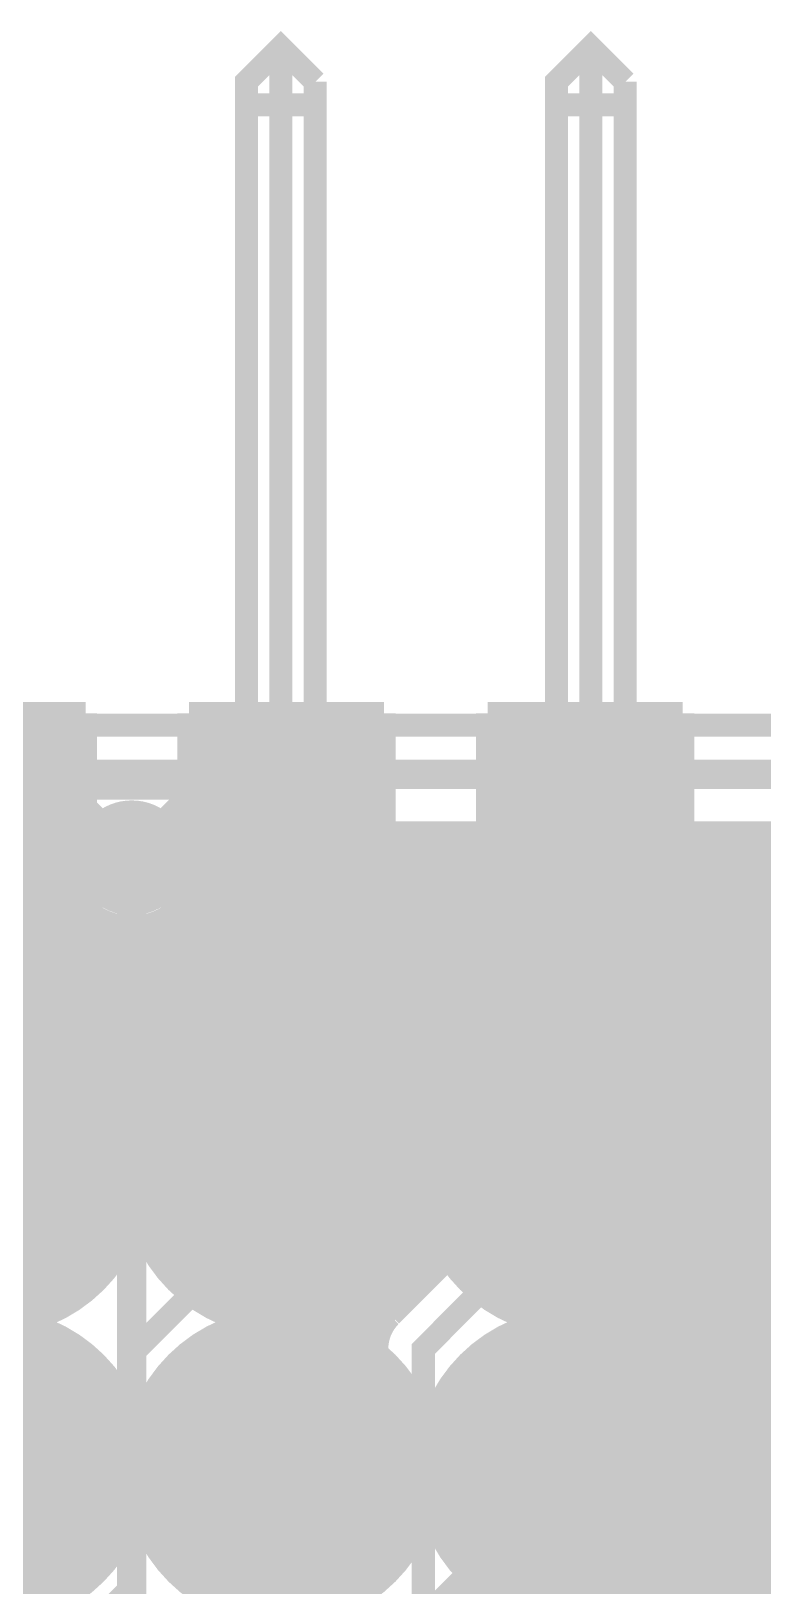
# Model space of a CAD drawing. Extents: x -4 to 136, y -50 to 40.
# Drawn here: x 109.99 to 116.37, y 26.94 to 40.47 of the extents above; entities that cross this region are included whole.
import ezdxf

# ---------------------------------------------------------------- set-up
doc = ezdxf.new("R2010")
doc.units = 0
doc.header["$MEASUREMENT"] = 0
doc.layers.get('0').update_dxf_attribs({"linetype": 'CONTINUOUS'})
for name, color, linetype in [('25-335-0_BOT', 7, 'CONTINUOUS'), ('25-335-0_DRD', 7, 'CONTINUOUS'), ('25-335-0_GND', 6, 'CONTINUOUS'), ('25-335-0_IN1', 4, 'CONTINUOUS'), ('25-335-0_SMB', 3, 'CONTINUOUS'), ('25-335-0_SMT', 5, 'CONTINUOUS'), ('25-335-0_SSB', 14, 'CONTINUOUS'), ('25-335-0_TOP', 12, 'CONTINUOUS'), ('THRUHOLE_TAP', 15, 'CONTINUOUS')]:
    doc.layers.add(name, color=color, linetype=linetype)

# ---------------------------------------------------------------- blocks, each defined once
blk = doc.blocks.new('OBLONG_13')
at = {"const_width": 1.5748}
blk.add_lwpolyline([(0, 0.2286), (0, -0.2286)], dxfattribs=at)
at = {"const_width": 0.7874}
for points in [[(-0.3937, 0.2286, 1), (0.3937, 0.2286, 1)], [(-0.3937, -0.2286, 1), (0.3937, -0.2286, 1)]]:
    blk.add_lwpolyline(points, format="xyb", close=True, dxfattribs=at)
blk = doc.blocks.new('ROUND_40')
at = {"const_width": 0.29972}
blk.add_lwpolyline([(-0.14986, 0, 1), (0.14986, 0, 1)], format="xyb", close=True, dxfattribs=at)
blk = doc.blocks.new('ROUND_49')
at = {"const_width": 1.397}
blk.add_lwpolyline([(-0.6985, 0, 1), (0.6985, 0, 1)], format="xyb", close=True, dxfattribs=at)
blk = doc.blocks.new('ROUND_62')
at = {"const_width": 0.50038}
blk.add_lwpolyline([(-0.25019, 0, 1), (0.25019, 0, 1)], format="xyb", close=True, dxfattribs=at)
blk = doc.blocks.new('ROUND_64')
at = {"const_width": 1.016}
blk.add_lwpolyline([(-0.508, 0, 1), (0.508, 0, 1)], format="xyb", close=True, dxfattribs=at)
blk = doc.blocks.new('ROUND_23')
at = {"const_width": 0.10033}
blk.add_lwpolyline([(-0.050164, 0, 1), (0.050164, 0, 1)], format="xyb", close=True, dxfattribs=at)
blk = doc.blocks.new('ROUND_65')
at = {"const_width": 0.54991}
blk.add_lwpolyline([(-0.274954, 0, 1), (0.274954, 0, 1)], format="xyb", close=True, dxfattribs=at)

msp = doc.modelspace()

# ---------------------------------------------------------------- linework, layer by layer
at = {"layer": '25-335-0_BOT'}
for points, const_width in [([(110.25378, 33.401), (100.076, 33.401)], 0.254), ([(109.9566, 33.401), (109.9566, 31.79826)], 0.254), ([(110.1852, 33.401), (110.1852, 31.70428)], 0.254), ([(135.509, 33.401), (111.48822, 33.401)], 0.254), ([(111.5568, 33.401), (111.5568, 31.65602)], 0.254), ([(111.7854, 33.401), (111.7854, 31.77286)], 0.254), ([(112.014, 33.401), (112.014, 31.83382)], 0.254), ([(112.2426, 33.401), (112.2426, 31.84398)], 0.254), ([(112.4712, 33.401), (112.4712, 31.80588)], 0.254), ([(112.6998, 33.401), (112.6998, 31.71698)], 0.254), ([(112.9284, 33.401), (112.9284, 31.55696)], 0.254), ([(113.157, 33.401), (113.157, 31.26994)], 0.254), ([(113.3856, 33.401), (113.3856, 29.58592)], 0.254), ([(113.6142, 33.401), (113.6142, 30.88894)], 0.254), ([(113.8428, 33.401), (113.8428, 31.4198)], 0.254), ([(114.0714, 33.401), (114.0714, 31.63824)], 0.254), ([(114.3, 33.401), (114.3, 31.7627)], 0.254), ([(114.5286, 33.401), (114.5286, 31.82874)], 0.254), ([(114.7572, 33.401), (114.7572, 31.84398)], 0.254), ([(114.9858, 33.401), (114.9858, 31.8135)], 0.254), ([(115.2144, 33.401), (115.2144, 31.72968)], 0.254), ([(115.443, 33.401), (115.443, 31.57982)], 0.254), ([(115.6716, 33.401), (115.6716, 31.31312)], 0.254), ([(115.9002, 33.401), (115.9002, 26.4922)], 0.254), ([(116.1288, 33.401), (116.1288, 26.6319)], 0.254), ([(116.3574, 33.401), (116.3574, 31.38678)], 0.254), ([(110.24108, 33.2486), (100.0887, 33.2486)], 0.254), ([(110.871, 33.274), (110.871, 26.67), (110.49, 26.289), (110.49, 19.177), (110.617, 19.05)], 0.254), ([(135.509, 33.2486), (111.50092, 33.2486)], 0.254), ([(110.29442, 33.02), (100.03536, 33.02)], 0.254), ([(135.509, 33.02), (111.44758, 33.02)], 0.254), ([(110.4138, 32.7914), (99.8728, 32.7914)], 0.254), ([(110.4138, 32.83966), (110.4138, 31.5341)], 0.254), ([(110.4138, 32.83966), (110.4138, 31.5341)], 0.254), ([(111.3282, 32.83966), (111.3282, 31.45028)], 0.254), ([(111.3282, 32.83966), (111.3282, 31.45028)], 0.254), ([(135.509, 32.7914), (111.3282, 32.7914)], 0.254), ([(110.4138, 32.5628), (100.11156, 32.5628)], 0.254), ([(135.509, 32.5628), (111.3282, 32.5628)], 0.254), ([(110.4138, 32.3342), (100.35794, 32.3342)], 0.254), ([(135.509, 32.3342), (111.3282, 32.3342)], 0.254), ([(110.4138, 32.1056), (100.4443, 32.1056)], 0.254), ([(135.509, 32.1056), (111.3282, 32.1056)], 0.254), ([(110.4138, 31.877), (100.43922, 31.877)], 0.254), ([(135.509, 31.877), (111.3282, 31.877)], 0.254), ([(110.4138, 31.6484), (110.2741, 31.6484)], 0.254), ([(111.54664, 31.6484), (111.3282, 31.6484)], 0.254), ([(114.08664, 31.6484), (112.8141, 31.6484)], 0.254), ([(116.62664, 31.6484), (115.3541, 31.6484)], 0.254), ([(113.8428, 31.4198), (113.05794, 31.4198)], 0.254), ([(116.3828, 31.4198), (115.59794, 31.4198)], 0.254), ([(113.7031, 31.1912), (113.19764, 31.1912)], 0.254), ([(116.2431, 31.1912), (115.73764, 31.1912)], 0.254), ([(113.6269, 30.9626), (113.2713, 30.9626)], 0.254), ([(116.1669, 30.9626), (115.8113, 30.9626)], 0.254), ([(113.6015, 30.734), (113.2967, 30.734)], 0.254), ([(113.2967, 30.72892), (113.2967, 30.27172)], 0.254), ([(113.6015, 30.72892), (113.6015, 30.27172)], 0.254), ([(116.1415, 30.734), (115.8367, 30.734)], 0.254), ([(115.8367, 30.72892), (115.8367, 30.27172)], 0.254), ([(116.1415, 30.72892), (116.1415, 30.27172)], 0.254), ([(114.7191, 30.50032), (114.7191, 30.099), (114.5032, 30.099), (113.411, 28.99918), (113.411, 26.035), (113.792, 25.654), (113.792, 20.955), (113.157, 20.32)], 0.2032), ([(113.6015, 30.5054), (113.2967, 30.5054)], 0.254), ([(116.1415, 30.5054), (115.8367, 30.5054)], 0.254), ([(113.6015, 30.2768), (113.2967, 30.2768)], 0.254), ([(116.1415, 30.2768), (115.8367, 30.2768)], 0.254), ([(113.6142, 30.10916), (113.6142, 29.81706)], 0.254), ([(113.62436, 30.0482), (113.27384, 30.0482)], 0.254), ([(116.16436, 30.0482), (115.81384, 30.0482)], 0.254), ([(113.67262, 29.87548), (113.10874, 29.30906)], 0.254), ([(113.61674, 29.8196), (113.20272, 29.8196)], 0.254), ([(116.23802, 29.8196), (115.74272, 29.8196)], 0.254), ([(113.157, 29.72816), (113.157, 29.35732)], 0.254), ([(115.6716, 29.68498), (115.6716, 28.77312)], 0.254), ([(113.38814, 29.591), (113.06556, 29.591)], 0.254), ([(116.37264, 29.591), (115.60556, 29.591)], 0.254), ([(116.3574, 29.61132), (116.3574, 28.84678)], 0.254), ([(112.9284, 29.44114), (112.9284, 29.01696)], 0.254), ([(115.443, 29.41828), (115.443, 29.03982)], 0.254), ([(112.6998, 29.28112), (112.6998, 29.17698)], 0.254), ([(113.16208, 29.3624), (112.82934, 29.3624)], 0.254), ([(115.2144, 29.26842), (115.2144, 29.18968)], 0.254), ([(116.60886, 29.3624), (115.36934, 29.3624)], 0.254), ([(112.99952, 29.1338), (112.776, 29.1338)], 0.254), ([(116.66474, 29.1338), (115.316, 29.1338)], 0.254), ([(112.9792, 28.99918), (112.9792, 28.9687)], 0.254), ([(116.40312, 28.9052), (115.57762, 28.9052)], 0.254), ([(116.25326, 28.6766), (115.72494, 28.6766)], 0.254), ([(116.17198, 28.448), (115.80622, 28.448)], 0.254), ([(116.1415, 28.2194), (115.8367, 28.2194)], 0.254), ([(115.8367, 28.18892), (115.8367, 27.73172)], 0.254), ([(116.1415, 28.18892), (116.1415, 27.73172)], 0.254), ([(112.395, 25.908), (112.1791, 26.1239), (112.1791, 27.96032)], 0.2032), ([(116.1415, 27.9908), (115.8367, 27.9908)], 0.254), ([(116.1415, 27.7622), (115.8367, 27.7622)], 0.254), ([(116.15928, 27.5336), (115.81892, 27.5336)], 0.254), ([(116.22532, 27.305), (115.75288, 27.305)], 0.254), ([(115.6716, 27.14498), (115.6716, 25.39492)], 0.254), ([(113.8428, 27.0383), (113.8428, 26.2128)], 0.254), ([(113.8428, 27.0383), (113.8428, 26.2128), (114.09172, 25.96388)], 0.254), ([(116.35486, 27.0764), (115.62588, 27.0764)], 0.254), ([(116.3574, 27.07132), (116.3574, 26.66492)], 0.254), ([(114.0333, 26.8478), (113.8428, 26.8478)], 0.254), ([(114.0714, 26.81986), (114.0714, 25.9842)], 0.254), ([(116.5733, 26.8478), (115.4049, 26.8478)], 0.254), ([(115.443, 26.87828), (115.443, 25.34158)], 0.254)]:
    msp.add_lwpolyline(points, dxfattribs=dict(at, const_width=const_width))
at = {"layer": '25-335-0_BOT', "const_width": 0.254}
for points in [[(110.25378, 33.401, 0.0507758), (110.24085, 33.274)], [(110.25378, 33.401, 0.0507758), (110.24085, 33.274)], [(111.50092, 33.274, 0.0507753), (111.48799, 33.40095)], [(111.50092, 33.274, 0.0507753), (111.48799, 33.40095)], [(110.24108, 33.274, 0.1922579), (110.41431, 32.84014)], [(110.24108, 33.274, 0.1922579), (110.41431, 32.84014)], [(111.3282, 32.83966, 0.1922583), (111.50162, 33.274)], [(111.3282, 32.83966, 0.1922583), (111.50162, 33.274)], [(110.4138, 31.5341, 0.1939038), (109.6391, 31.84627)], [(112.1791, 31.84652, 0.220368), (111.32661, 31.45162)], [(113.2967, 30.72892, 0.4142136), (112.1791, 31.84652)], [(114.7191, 31.84652, 0.4142136), (113.6015, 30.72892)], [(115.8367, 30.72892, 0.4142136), (114.7191, 31.84652)], [(117.2591, 31.84652, 0.4142136), (116.1415, 30.72892)], [(112.5855, 29.23032, 0.3089882), (113.2967, 30.27172)], [(113.6015, 30.27172, 0.0907375), (113.67391, 29.87597)], [(115.1255, 29.23032, 0.3089882), (115.8367, 30.27172)], [(116.1415, 30.27172, 0.3089883), (116.8527, 29.23032)], [(113.10366, 29.30398, 0.1978342), (112.97815, 28.99918)], [(113.10366, 29.30398, 0.1978342), (112.97815, 28.99918)], [(112.9792, 28.9687, 0.106953), (112.58526, 29.22971)], [(115.8367, 28.18892, 0.3089883), (115.1255, 29.23032)], [(116.8527, 29.23032, 0.3089882), (116.1415, 28.18892)], [(114.7191, 26.61412, 0.4142136), (115.8367, 27.73172)], [(116.1415, 27.73172, 0.4142136), (117.2591, 26.61412)], [(113.8428, 27.0383, 0.2292385), (114.7191, 26.61425)]]:
    msp.add_lwpolyline(points, format="xyb", dxfattribs=at)
at = {"layer": '25-335-0_DRD', "const_width": 0.254}
for points in [[(-4.0005, 34.00044), (-4.0005, -4.0005), (135.99922, -4.0005), (135.99922, 34.00044), (-4.0005, 34.00044)], [(110.236, 33.909), (110.236, 32.639)], [(111.506, 33.909), (110.236, 33.909)], [(111.506, 33.909), (110.236, 32.639)], [(111.506, 32.639), (110.236, 33.909)], [(110.236, 33.909), (110.236, 32.639)], [(111.506, 33.909), (110.236, 33.909)], [(111.506, 33.909), (110.236, 32.639)], [(111.506, 32.639), (110.236, 33.909)], [(111.506, 32.639), (111.506, 33.909)], [(111.506, 32.639), (111.506, 33.909)], [(110.236, 32.639), (111.506, 32.639)], [(110.236, 32.639), (111.506, 32.639)], [(110.2741, 30.50032), (109.6391, 31.13532)], [(112.1791, 31.13532), (111.5441, 30.50032)], [(112.8141, 30.50032), (112.1791, 31.13532)], [(114.7191, 31.13532), (114.0841, 30.50032)], [(115.3541, 30.50032), (114.7191, 31.13532)], [(109.6391, 29.86532), (110.2741, 30.50032)], [(111.5441, 30.50032), (112.1791, 29.86532)], [(112.1791, 29.86532), (112.8141, 30.50032)], [(114.0841, 30.50032), (114.7191, 29.86532)], [(114.7191, 29.86532), (115.3541, 30.50032)], [(110.2741, 27.96032), (109.6391, 28.59532)], [(112.1791, 28.59532), (111.5441, 27.96032)], [(112.8141, 27.96032), (112.1791, 28.59532)], [(114.7191, 28.59532), (114.0841, 27.96032)], [(115.3541, 27.96032), (114.7191, 28.59532)], [(109.6391, 27.32532), (110.2741, 27.96032)], [(111.5441, 27.96032), (112.1791, 27.32532)], [(112.1791, 27.32532), (112.8141, 27.96032)], [(114.0841, 27.96032), (114.7191, 27.32532)], [(114.7191, 27.32532), (115.3541, 27.96032)]]:
    msp.add_lwpolyline(points, dxfattribs=at)
at = {"layer": '25-335-0_GND', "const_width": 0.254}
msp.add_lwpolyline([(-4.0005, 34.00044), (-4.0005, -4.0005), (135.99922, -4.0005), (135.99922, 34.00044), (-4.0005, 34.00044)], dxfattribs=at)
at = {"layer": '25-335-0_IN1'}
for points, const_width in [([(110.25378, 33.401), (100.05822, 33.401)], 0.254), ([(109.9566, 33.401), (109.9566, 31.80842)], 0.254), ([(110.1852, 33.401), (110.1852, 31.72968)], 0.254), ([(135.509, 33.401), (111.48822, 33.401)], 0.254), ([(111.5568, 33.401), (111.5568, 31.69158)], 0.254), ([(111.7854, 33.401), (111.7854, 31.78556)], 0.254), ([(112.014, 33.401), (112.014, 31.83382)], 0.254), ([(112.2426, 33.401), (112.2426, 31.84398)], 0.254), ([(112.4712, 33.401), (112.4712, 31.8135)], 0.254), ([(112.6998, 33.401), (112.6998, 31.73984)], 0.254), ([(112.9284, 33.401), (112.9284, 31.61792)], 0.254), ([(113.157, 33.401), (113.157, 31.42488)], 0.254), ([(113.3856, 33.401), (113.3856, 31.09722)], 0.254), ([(113.6142, 33.401), (113.6142, 31.2674)], 0.254), ([(113.8428, 33.401), (113.8428, 31.5214)], 0.254), ([(114.0714, 33.401), (114.0714, 31.67888)], 0.254), ([(114.3, 33.401), (114.3, 31.77794)], 0.254), ([(114.5286, 33.401), (114.5286, 31.83128)], 0.254), ([(114.7572, 33.401), (114.7572, 31.84398)], 0.254), ([(114.9858, 33.401), (114.9858, 31.81858)], 0.254), ([(115.2144, 33.401), (115.2144, 31.75)], 0.254), ([(115.443, 33.401), (115.443, 31.6357)], 0.254), ([(115.6716, 33.401), (115.6716, 31.45028)], 0.254), ([(115.9002, 33.401), (115.9002, 31.14548)], 0.254), ([(116.1288, 33.401), (116.1288, 31.2293)], 0.254), ([(116.3574, 33.401), (116.3574, 31.49854)], 0.254), ([(110.24108, 33.2486), (100.07092, 33.2486)], 0.254), ([(135.509, 33.2486), (111.50092, 33.2486)], 0.254), ([(110.29442, 33.02), (104.0892, 33.02)], 0.254), ([(135.509, 33.02), (111.44758, 33.02)], 0.254), ([(110.4646, 32.7914), (104.3432, 32.7914)], 0.254), ([(110.4138, 32.83966), (110.4138, 31.60014)], 0.254), ([(135.509, 32.7914), (111.27486, 32.7914)], 0.254), ([(111.3282, 32.83966), (111.3282, 31.54172)], 0.254), ([(110.6424, 32.68726), (110.6424, 31.39694)], 0.254), ([(110.871, 32.64408), (110.871, 31.04388)], 0.254), ([(111.0996, 32.68726), (111.0996, 31.30296)], 0.254), ([(135.509, 32.5628), (104.5718, 32.5628)], 0.254), ([(135.509, 32.3342), (104.8004, 32.3342)], 0.254), ([(135.509, 32.1056), (104.96804, 32.1056)], 0.254), ([(135.509, 31.877), (104.9909, 31.877)], 0.254), ([(111.47806, 31.6484), (110.34014, 31.6484)], 0.254), ([(114.01806, 31.6484), (112.88014, 31.6484)], 0.254), ([(116.55806, 31.6484), (115.42014, 31.6484)], 0.254), ([(111.19612, 31.4198), (110.62208, 31.4198)], 0.254), ([(113.73612, 31.4198), (113.16208, 31.4198)], 0.254), ([(116.27612, 31.4198), (115.70208, 31.4198)], 0.254), ([(111.0234, 31.1912), (110.7948, 31.1912)], 0.254), ([(113.5634, 31.1912), (113.3348, 31.1912)], 0.254), ([(116.1034, 31.1912), (115.8748, 31.1912)], 0.254), ([(102.997, 23.241), (107.315, 23.241), (110.744, 26.67), (111.633, 26.67), (111.76, 26.543), (113.30178, 26.543), (114.7191, 27.96032)], 0.2032), ([(116.08308, 27.305), (115.89512, 27.305)], 0.254), ([(115.9002, 27.31262), (115.9002, 26.4922)], 0.254), ([(116.1288, 27.2288), (116.1288, 26.6319)], 0.254), ([(115.6716, 27.00782), (115.6716, 25.39492)], 0.254), ([(116.2431, 27.0764), (115.7351, 27.0764)], 0.254), ([(116.3574, 26.95956), (116.3574, 26.66492)], 0.254), ([(115.443, 26.8224), (115.443, 25.34158)], 0.254), ([(116.49964, 26.8478), (115.47856, 26.8478)], 0.254)]:
    msp.add_lwpolyline(points, dxfattribs=dict(at, const_width=const_width))
at = {"layer": '25-335-0_IN1', "const_width": 0.254}
for points in [[(110.25378, 33.401, 0.0507758), (110.24085, 33.274)], [(110.25378, 33.401, 0.0507758), (110.24085, 33.274)], [(111.50092, 33.274, 0.0507753), (111.48799, 33.40095)], [(111.50092, 33.274, 0.0507753), (111.48799, 33.40095)], [(110.24108, 33.274, 0.4142136), (110.871, 32.64408)], [(110.24108, 33.274, 0.4142136), (110.871, 32.64408)], [(110.871, 32.64408, 0.4142136), (111.50092, 33.274)], [(110.871, 32.64408, 0.4142136), (111.50092, 33.274)], [(110.9091, 30.94482, 0.318708), (109.6391, 31.84652)], [(112.1791, 31.84652, 0.3187084), (110.9091, 30.94482)], [(113.4491, 30.94482, 0.318708), (112.1791, 31.84652)], [(114.7191, 31.84652, 0.3187084), (113.4491, 30.94482)], [(115.9891, 30.94482, 0.318708), (114.7191, 31.84652)], [(117.2591, 31.84652, 0.3187084), (115.9891, 30.94482)], [(114.7191, 26.61412, 0.3182174), (115.9891, 27.51328)], [(115.9891, 27.51328, 0.3182175), (117.2591, 26.61412)]]:
    msp.add_lwpolyline(points, format="xyb", dxfattribs=at)
at = {"layer": '25-335-0_SSB', "const_width": 0.20066}
for points in [[(111.86922, 34.5313), (111.86922, 40.0304), (112.16894, 40.33012), (112.46866, 40.0304)], [(112.16894, 34.4297), (112.16894, 40.33012)], [(114.56924, 34.5313), (114.56924, 40.0304), (114.86896, 40.33012), (115.16868, 40.0304)], [(114.86896, 34.4297), (114.86896, 40.33012)], [(112.46866, 40.0304), (112.46866, 34.5313)], [(115.16868, 40.0304), (115.16868, 34.5313)], [(112.46866, 39.82974), (111.86922, 39.82974)], [(115.16868, 39.82974), (114.56924, 39.82974)], [(95.66656, 34.4297), (133.79196, 34.4297), (133.79196, 32.131), (95.66656, 32.131), (95.66656, 34.4297)], [(110.46968, 34.5313), (108.76788, 34.5313)], [(110.46968, 34.5313), (110.46968, 32.0294), (108.76788, 32.0294)], [(110.01502, 34.5313), (110.01502, 32.0294)], [(110.19536, 34.5313), (110.19536, 32.0294)], [(110.3757, 34.5313), (110.3757, 32.0294)], [(113.0681, 34.5313), (111.36884, 34.5313)], [(113.0681, 34.5313), (113.0681, 32.0294), (111.36884, 32.0294)], [(111.36884, 34.5313), (111.36884, 32.0294)], [(111.53648, 34.5313), (111.53648, 32.0294)], [(111.71682, 34.5313), (111.71682, 32.0294)], [(111.89716, 34.5313), (111.89716, 32.0294)], [(112.0775, 34.5313), (112.0775, 32.0294)], [(112.2553, 34.5313), (112.2553, 32.0294)], [(112.43564, 34.5313), (112.43564, 32.0294)], [(112.61598, 34.5313), (112.61598, 32.0294)], [(112.79632, 34.5313), (112.79632, 32.0294)], [(112.97666, 34.5313), (112.97666, 32.0294)], [(115.66906, 34.5313), (113.9698, 34.5313)], [(115.66906, 34.5313), (115.66906, 32.0294), (113.9698, 32.0294)], [(113.9698, 34.5313), (113.9698, 32.0294)], [(114.13744, 34.5313), (114.13744, 32.0294)], [(114.31778, 34.5313), (114.31778, 32.0294)], [(114.49558, 34.5313), (114.49558, 32.0294)], [(114.67592, 34.5313), (114.67592, 32.0294)], [(114.85626, 34.5313), (114.85626, 32.0294)], [(115.0366, 34.5313), (115.0366, 32.0294)], [(115.21694, 34.5313), (115.21694, 32.0294)], [(115.39474, 34.5313), (115.39474, 32.0294)], [(115.57508, 34.5313), (115.57508, 32.0294)], [(110.46968, 34.35604), (108.76788, 34.35604)], [(113.0681, 34.35604), (111.36884, 34.35604)], [(115.66906, 34.35604), (113.9698, 34.35604)], [(110.46968, 34.1757), (108.76788, 34.1757)], [(113.0681, 34.1757), (111.36884, 34.1757)], [(115.66906, 34.1757), (113.9698, 34.1757)], [(110.46968, 33.99536), (108.76788, 33.99536)], [(113.0681, 33.99536), (111.36884, 33.99536)], [(115.66906, 33.99536), (113.9698, 33.99536)], [(110.46968, 33.81756), (108.76788, 33.81756)], [(113.0681, 33.81756), (111.36884, 33.81756)], [(115.66906, 33.81756), (113.9698, 33.81756)], [(110.46968, 33.63722), (108.76788, 33.63722)], [(113.0681, 33.63722), (111.36884, 33.63722)], [(115.66906, 33.63722), (113.9698, 33.63722)], [(110.46968, 33.45688), (108.76788, 33.45688)], [(113.0681, 33.45688), (111.36884, 33.45688)], [(115.66906, 33.45688), (113.9698, 33.45688)], [(110.46968, 33.27654), (108.76788, 33.27654)], [(113.0681, 33.27654), (111.36884, 33.27654)], [(115.66906, 33.27654), (113.9698, 33.27654)], [(110.46968, 33.0962), (108.76788, 33.0962)], [(113.0681, 33.0962), (111.36884, 33.0962)], [(115.66906, 33.0962), (113.9698, 33.0962)], [(110.46968, 32.9184), (108.76788, 32.9184)], [(113.0681, 32.9184), (111.36884, 32.9184)], [(115.66906, 32.9184), (113.9698, 32.9184)], [(110.46968, 32.73806), (108.76788, 32.73806)], [(113.0681, 32.73806), (111.36884, 32.73806)], [(115.66906, 32.73806), (113.9698, 32.73806)], [(110.46968, 32.55772), (108.76788, 32.55772)], [(113.0681, 32.55772), (111.36884, 32.55772)], [(115.66906, 32.55772), (113.9698, 32.55772)], [(110.46968, 32.37738), (108.76788, 32.37738)], [(113.0681, 32.37738), (111.36884, 32.37738)], [(115.66906, 32.37738), (113.9698, 32.37738)], [(110.46968, 32.19958), (108.76788, 32.19958)], [(113.0681, 32.19958), (111.36884, 32.19958)], [(115.66906, 32.19958), (113.9698, 32.19958)], [(112.16894, 32.0294), (112.16894, 27.72918), (111.86922, 27.72918), (111.86922, 32.0294)], [(112.16894, 27.72918), (112.46866, 27.72918), (112.46866, 32.0294)], [(114.86896, 32.0294), (114.86896, 27.72918), (114.56924, 27.72918), (114.56924, 32.0294)], [(114.86896, 27.72918), (115.16868, 27.72918), (115.16868, 32.0294)]]:
    msp.add_lwpolyline(points, dxfattribs=at)
at = {"layer": '25-335-0_TOP'}
for points, const_width in [([(99.441, 33.274), (110.744, 33.274)], 0.635), ([(132.4991, 27.96032), (133.24332, 27.96032), (133.985, 28.702), (133.985, 31.75), (132.461, 33.274), (110.871, 33.274)], 0.635), ([(110.871, 33.274), (132.461, 33.274), (133.985, 31.75), (133.985, 28.702), (133.24332, 27.96032), (132.4991, 27.96032)], 0.635), ([(132.4991, 30.50032), (132.4991, 30.6959), (131.318, 31.877), (101.092, 31.877), (100.711, 31.496), (100.711, 26.924), (99.822, 26.035), (95.885, 26.035), (94.9198, 27.0002), (85.725, 27.0002)], 0.2032), ([(112.1791, 30.50032), (112.1791, 30.226), (112.141, 30.226), (110.871, 28.956), (110.871, 26.924), (110.49, 26.543), (100.965, 26.543), (99.949, 25.527), (89.789, 25.527), (89.027, 24.765), (83.058, 24.765), (82.677, 24.384)], 0.2032), ([(111.379, 26.035), (111.887, 26.543), (115.443, 26.543), (115.951, 27.051), (115.951, 29.12872), (117.2591, 30.43682), (117.2591, 30.50032)], 0.2032)]:
    msp.add_lwpolyline(points, dxfattribs=dict(at, const_width=const_width))

# ---------------------------------------------------------------- block references
at = {"layer": '25-335-0_BOT'}
for name, p in [('ROUND_40', (110.871, 33.274)), ('OBLONG_13', (109.6391, 30.50032)), ('OBLONG_13', (112.1791, 30.50032)), ('OBLONG_13', (114.7191, 30.50032)), ('OBLONG_13', (109.6391, 27.96032)), ('OBLONG_13', (112.1791, 27.96032)), ('OBLONG_13', (114.7191, 27.96032))]:
    msp.add_blockref(name, p, dxfattribs=at)
at = {"layer": '25-335-0_GND'}
for name, p in [('ROUND_62', (110.871, 33.274)), ('ROUND_49', (109.6391, 30.50032)), ('ROUND_49', (112.1791, 30.50032)), ('ROUND_49', (114.7191, 30.50032)), ('ROUND_49', (117.2591, 30.50032)), ('ROUND_49', (109.6391, 27.96032)), ('ROUND_49', (112.1791, 27.96032)), ('ROUND_49', (114.7191, 27.96032)), ('ROUND_49', (117.2591, 27.96032))]:
    msp.add_blockref(name, p, dxfattribs=at)
at = {"layer": '25-335-0_IN1'}
for name, p in [('ROUND_40', (110.871, 33.274)), ('ROUND_64', (109.6391, 30.50032)), ('ROUND_64', (112.1791, 30.50032)), ('ROUND_64', (114.7191, 30.50032)), ('ROUND_64', (117.2591, 30.50032)), ('ROUND_64', (109.6391, 27.96032)), ('ROUND_64', (112.1791, 27.96032)), ('ROUND_64', (114.7191, 27.96032)), ('ROUND_64', (117.2591, 27.96032))]:
    msp.add_blockref(name, p, dxfattribs=at)
at = {"layer": '25-335-0_SMB'}
for p in [(109.6391, 30.50032), (112.1791, 30.50032), (114.7191, 30.50032), (109.6391, 27.96032), (112.1791, 27.96032), (114.7191, 27.96032)]:
    msp.add_blockref('OBLONG_13', p, dxfattribs=at)
at = {"layer": '25-335-0_SMT'}
for p in [(109.6391, 30.50032), (112.1791, 30.50032), (114.7191, 30.50032), (109.6391, 27.96032), (112.1791, 27.96032), (114.7191, 27.96032)]:
    msp.add_blockref('OBLONG_13', p, dxfattribs=at)
at = {"layer": '25-335-0_TOP'}
for name, p in [('ROUND_40', (110.871, 33.274)), ('OBLONG_13', (109.6391, 30.50032)), ('OBLONG_13', (112.1791, 30.50032)), ('OBLONG_13', (114.7191, 30.50032)), ('OBLONG_13', (109.6391, 27.96032)), ('OBLONG_13', (112.1791, 27.96032)), ('OBLONG_13', (114.7191, 27.96032))]:
    msp.add_blockref(name, p, dxfattribs=at)
at = {"layer": 'THRUHOLE_TAP'}
for name, p in [('ROUND_23', (110.871, 33.274)), ('ROUND_65', (109.6391, 30.50032)), ('ROUND_65', (112.1791, 30.50032)), ('ROUND_65', (114.7191, 30.50032)), ('ROUND_65', (109.6391, 27.96032)), ('ROUND_65', (112.1791, 27.96032)), ('ROUND_65', (114.7191, 27.96032))]:
    msp.add_blockref(name, p, dxfattribs=at)

doc.saveas('drawing.dxf')
